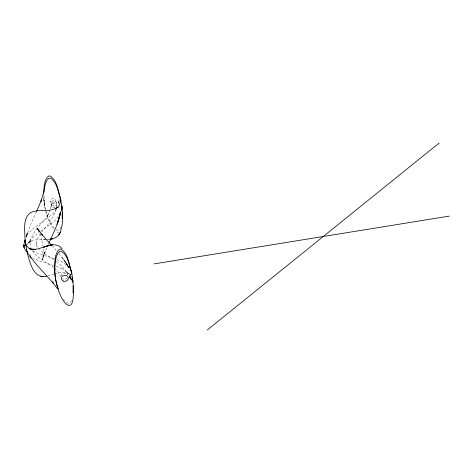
<?xml version="1.0" encoding="UTF-8"?>
<svg xmlns="http://www.w3.org/2000/svg" width="473" height="473" viewBox="0 0 473 473"><rect width="100%" height="100%" fill="white"/><g stroke="black" fill="none" stroke-linecap="round" stroke-linejoin="round"><path stroke-width="0.35" stroke-dasharray="2.37 1.77" d="M50.445 208.883L51.38 204.756L51.332 205.607L50.688 201.303M26.736 234.969L26.127 236.825L27.274 233.242L26.027 237.251M58.794 200.83L59.279 199.724M26.701 235.016L26.086 237.068L28.776 232.905L32.655 228.956L48.542 217.344L53.189 213.382M26.127 236.825L30.367 225.166L36.628 211.354M26.583 235.353L27.227 233.343L26.612 235.247M50.079 210.065L47.134 216.468L48.879 213.353L45.911 218.106L37.68 227.785M46.732 247.976L43.315 256.478L45.497 250.708L42.475 259.783L43.144 257.07L42.6 259.919L43.262 254.036L43.25 255.071L43.037 247.243M27.268 244.712C29.681 239.509 34.328 235.844 38.839 232.509M48.08 244.996L48.624 243.808M60.911 227.087L60.16 228.749L58.918 229.925L57.487 230.162L55.92 229.541M71.589 300.775L69.85 303.063L68.419 303.299L66.853 302.679L65.197 301.295M58.829 201.693L58.912 201.587A6.066 1.555 -9.9 0 1 58.977 201.528L59.249 201.25M40.619 233.455L37.521 238.629L36.279 243.211L36.332 242.229L36.971 246.439L36.604 245.522L37.674 247.527M37.237 228.305C32.992 233.603 28.404 240.763 31.029 247.757M41.612 232.131C49.021 223.433 58.463 212.85 55.861 200.469M28.238 243.14L29.184 242.093L28.179 243.193M59.385 201.131L59.71 200.895M40.631 231.238L49.57 224.965L54.425 220.844A55.974 27.901 -9.4 0 0 58.451 216.126M28.965 242.33L31.295 240.934M31.212 241.005L36.551 239.663L44.633 239.326M53.999 274.186L48.281 275.806M54.643 273.991C58.889 272.797 63.571 271.342 67.876 273.104L65.682 272.418L67.769 273.075M59.237 232.077L57.812 232.314L56.246 231.693M47.755 239.273L49.712 239.149M49.233 239.196L50.623 239.066M47.146 239.279L48.199 239.243M45.887 239.303L42.966 239.332L45.562 239.314M53.709 265.519L40.24 261.338L32.974 257.927M54.49 258.725L38.751 253.788L31.005 249.992M56.228 266.358L57.215 266.713A62.791 31.301 -9.4 0 1 58.427 267.18L61.561 268.575M53.691 259.458L43.676 253.268L39.176 249.46M67.651 272.933L69.679 274.37M56.453 261.321C61.171 264.732 65.061 269.279 67.55 274.553M53.65 267.505C46.324 261.823 36.799 258.163 31.928 249.827M54.697 268.404L57.694 271.662L60.946 276.74M51.799 245.534L56.352 250.507M66.179 264.088L69.153 267.86M59.007 253.528L64.813 261.143L67.077 264.649L61.833 257.052L68.887 267.629L64.429 260.623L68.65 267.091M54.265 228.157L50.889 223.445L47.767 216.746A84.312 73.09 -8.5 0 1 44.444 204.519L43.888 200.227L44.764 206.671A84.312 73.09 -8.5 0 0 48.092 218.893L51.214 225.597L53.739 229.275M63.5 299.232L64.771 300.775M66.244 263.893L69.235 268.008M66.391 263.792L68.609 267.009L66.451 263.81M69.182 267.878L66.516 263.845L68.739 267.28M69.2 267.96L66.823 264.194M68.567 266.943L69.265 268.085M39.939 233.697L41.855 240.006L41.748 239.569L42.901 246.244M59.001 203.467L58.664 202.131A3.92 3.394 -8.8 0 1 58.753 200.99A4.08 3.553 -5.7 0 1 58.806 200.836M43.924 196.059L44.764 206.671A84.312 73.09 -8.5 0 1 43.93 195.402M58.983 203.414A7.06 6.817 -22.3 0 1 58.912 203.207L58.865 203.047A6.557 6.332 -13.3 0 1 58.711 202.426L58.687 202.296A3.92 3.394 -8.8 0 0 59.125 203.319M58.741 202.089A7.024 1.791 -12.2 0 1 58.794 201.977M61.52 268.599A55.974 27.901 -9.4 0 1 69.596 274.316M71.169 276.191A55.974 27.901 -9.4 0 1 71.553 276.735M69.076 267.647A55.974 27.901 -9.4 0 0 60.284 261.137L57.186 259.718A62.791 31.301 -9.4 0 0 56.949 259.624M56.736 209.32A55.974 27.901 -9.4 0 1 53.142 213.376M59.356 199.754A7.621 6.403 -15.5 0 1 59.509 199.517M44.444 204.519A84.312 73.09 -8.5 0 1 43.652 196.691M67.314 277.888A3.488 3.027 -8.5 0 1 62.738 278.839M61.047 276.179A3.488 3.027 -8.5 0 1 63.867 273.217A3.488 3.027 -8.5 0 1 67.704 274.813M29.119 242.265L31.431 240.656L29.119 242.265M52.734 207.263A2.619 2.27 -8.5 0 0 56.523 204.975A2.619 2.27 -8.5 0 0 52.497 203.331A2.619 2.27 -8.5 0 0 52.734 207.263M52.509 205.146A2.619 2.27 -8.5 0 0 56.198 202.728A2.619 2.27 -8.5 0 0 52.083 201.238A2.619 2.27 -8.5 0 0 52.509 205.146M52.089 202.958A2.619 2.27 -8.5 0 0 55.879 200.67A2.619 2.27 -8.5 0 0 51.853 199.032A2.619 2.27 -8.5 0 0 52.089 202.958"/><path stroke-width="0.71" d="M25.164 240.609L25.152 241.561M25.146 241.124L25.548 243.713M25.152 240.911L25.181 240.497M44.101 192.115C44.663 187.355 44.852 181.531 48.837 178.256L50.268 178.031C57.6 182.489 58.144 192.836 60.834 200.239C62.294 210.053 64.204 220.773 60.727 230.345M69.868 275.818L69.85 276.705A7.024 6.758 -21.7 0 0 69.886 277.077M73.061 293.083L73.144 285.929M25.175 240.562L25.306 239.551M25.193 240.39L25.306 240.934M43.735 192.038L40.855 201.593L41.529 199.825L36.628 211.354M59.604 216.208L60.633 212.312M59.829 215.345L57.162 224.226L60.621 212.424L59.456 216.374M58.463 220.152L59.769 215.7L56.523 225.999L48.89 243.211M70.045 276.114L70.53 275.014A7.621 6.764 -0.2 0 1 70.619 274.736M50.623 239.066L52.379 238.788L50.623 239.066C55.424 238.883 59.539 235.477 60.875 230.925M59.166 216.155L60.497 212.903M23.786 246.072L24.62 245.209M24.868 240.828L23.656 245.162A6.279 6.06 -10.9 0 0 23.656 245.469L23.656 245.582A7.261 6.977 -24.1 0 0 23.703 246.055M24.821 240.923L25.187 240.249M59.379 233.964L58.865 234.868L60.414 232.142M71.423 271.26L71.447 271.224C68.751 263.822 68.207 253.475 60.881 249.011L59.45 249.241C55.016 253.02 55.152 259.677 54.572 265.022A84.312 73.09 -8.5 0 0 55.376 277.657A84.312 73.09 -8.5 0 0 58.457 289.24M70.672 274.766L71.766 273.37L71.447 271.224A55.974 27.901 -9.4 0 0 70.317 269.273M60.207 198.424L60.514 198.086C57.824 190.684 57.28 180.337 49.949 175.879L48.518 176.104C44.084 179.882 44.22 186.539 43.646 191.884A84.312 73.09 -8.5 0 0 43.605 193.936M207.328 329.983L439.192 143.017M57.759 207.139L55.926 208.433L57.86 207.079C49.819 213.122 39.36 208.221 30.432 212.761C22.32 218.715 25.104 230.877 24.98 239.569M24.992 244.955L25.844 244.47L26.05 246.019M60.302 200.528L60.81 200.25M60.645 200.339L60.514 198.086M46.768 276.137C33.175 279.525 29.876 261.882 27.109 252.535M154.133 263.875L449.35 216.09M32.247 249.253L35.043 249.33L32.146 249.253C41.334 250.649 53.573 239.113 62.046 248.567M40.743 276.25L42.913 276.534M72.913 282.304C70.879 264.992 76.821 303.004 70.17 305.215L68.739 305.452C63.323 303.27 61.301 296.92 59.024 292.03A84.312 73.09 -8.5 0 1 55.696 279.803A84.312 73.09 -8.5 0 1 54.898 267.174C55.471 261.829 55.335 255.172 59.769 251.388L61.2 251.163C68.532 255.627 69.076 265.974 71.766 273.37M72.576 278.668L70.743 278.201M32.347 249.301L29.764 248.697L32.566 249.513L29.929 248.709M24.365 247.042L23.952 246.776M59.32 214.807A55.974 27.901 -9.4 0 0 62.081 207.7L61.75 205.548L61.254 205.264M73.002 280.838L71.577 279.904M29.639 248.999L26.896 246.226L25.376 243.11M30.715 256.336L28.132 253.688L26.713 250.921M24.052 247.645L25.4 250.075A12.257 11.795 -6.4 0 0 25.974 250.731L27.073 251.855L26.76 250.318M62.075 207.7L61.289 206.961M71.299 279.673L70.507 278.81A4.08 3.553 -11.3 0 1 70.406 278.632A3.92 3.394 -8.2 0 1 69.933 277.586L69.921 277.474A3.92 3.394 -8.2 0 1 70.004 276.279A4.08 3.518 -11.3 0 1 70.022 276.114M51.344 245.044L41.458 234.105L42.653 235.56L37.781 228.938L39.188 231.829M23.851 246.67L23.685 246.055M31.1 257.838L29.799 256.053L36.492 264.549L53.384 283.256L52.255 281.878L57.174 288.424M37.012 227.88L39.395 231.604M25.719 244.174L25.589 243.826M26.955 251.583L26.825 251.234M25.359 243.033L25.164 241.833M26.565 250.347L26.488 249.963L26.553 250.282M23.839 246.758A6.279 1.673 -11.7 0 1 23.804 246.675L23.816 246.847A7.385 7.125 -5.6 0 0 23.928 247.249L23.952 247.355A6.291 6.072 -6.2 0 0 24.058 247.645M26.725 250.14L26.068 246.202M23.774 246.664L23.768 246.64A7.261 1.91 -11.5 0 1 23.81 246.516M71.447 271.224L72.682 278.686M25.56 242.891L25.441 241.993M25.317 240.999L25.412 241.768M26.423 249.513L26.488 249.986L26.417 249.466M69.874 277.101L69.939 277.556A6.557 1.715 -9.8 0 0 69.963 277.728L70.057 277.757A7.06 1.898 -12.2 0 0 70.158 277.811M61.75 205.548L61.987 209.172M62.217 212.791L62.235 218.644M60.84 200.239A55.974 27.901 -9.4 0 1 57.872 207.677M23.821 246.297A7.385 1.916 -10.5 0 1 23.887 246.173M23.946 246.143A6.291 1.626 -10.3 0 1 24.022 246.049M24.903 245.203A12.257 3.063 -10.3 0 1 25.3 244.955M72.079 277.562A55.974 27.901 -9.4 0 1 72.688 278.686M70.578 278.029A6.208 1.567 -7.5 0 1 70.483 277.982M71.589 279.797A7.621 6.397 -1.7 0 1 71.37 279.614M46.667 246.191L43.652 247.178L49.978 245.251L46.667 246.191M50.836 245.044L49.511 245.357L52.556 244.76L50.836 245.044M63.27 281.086A3.488 3.027 -8.5 0 0 68.325 278.035A3.488 3.027 -8.5 0 0 62.95 275.848A3.488 3.027 -8.5 0 0 63.27 281.086"/></g></svg>
